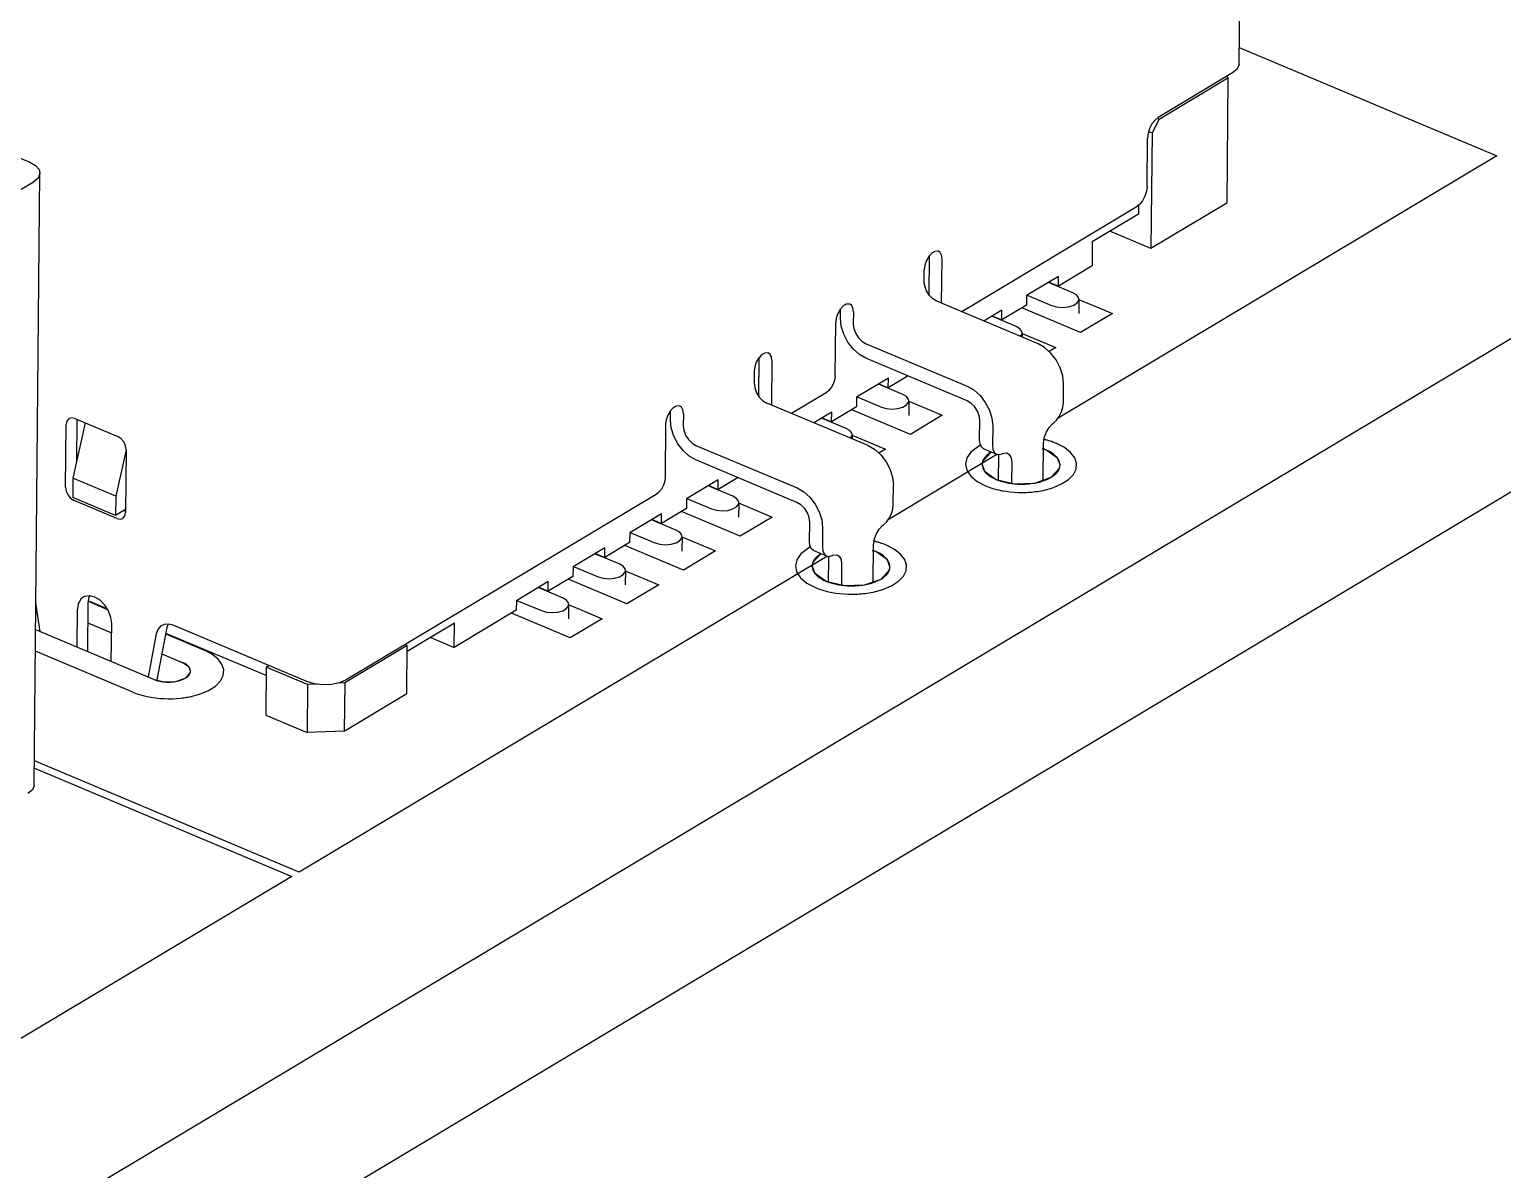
# Model space of a CAD drawing. Header units: millimetres. Extents: x 0 to 841, y 0 to 594.
# Drawn here: x 597.14 to 603.76, y 198.91 to 204.03 of the extents above; entities that cross this region are included whole.
import ezdxf

# ---------------------------------------------------------------- set-up
doc = ezdxf.new("R2010")
doc.units = ezdxf.units.MM
doc.header["$LTSCALE"] = 46.255
doc.layers.add('ASSEM_MEM', color=7, linetype='CONTINUOUS')

msp = doc.modelspace()

# ---------------------------------------------------------------- linework, layer by layer
at = {"layer": 'ASSEM_MEM', "color": 7, "linetype": 'CONTINUOUS'}
for p, q in [((589.9493, 194.3586), (643.4615, 226.3663)), ((589.9429, 193.6658), (643.4551, 225.6735)), ((602.5803, 203.8771), (602.6058, 206.6265)), ((602.581, 203.9523), (603.7383, 203.4659)), ((602.5516, 203.8378), (602.2172, 203.6377)), ((602.2214, 203.6305), (602.5303, 203.8153)), ((602.5303, 203.8153), (602.5251, 203.2524)), ((602.5303, 203.8153), (602.5287, 203.824)), ((602.2214, 203.6305), (602.1891, 203.5681)), ((602.2127, 203.6341), (602.2214, 203.6305)), ((602.1668, 203.3277), (602.1688, 203.5442)), ((602.1741, 203.5744), (602.1891, 203.5681)), ((602.1891, 203.5681), (602.1843, 203.0485)), ((596.973, 203.5089), (597.1455, 203.4364)), ((603.7383, 203.4659), (601.7671, 202.2868)), ((596.7481, 203.1006), (597.1622, 203.3483)), ((597.1654, 200.6382), (597.1909, 203.3876)), ((602.1184, 203.2342), (601.3336, 202.7647)), ((602.1277, 203.2027), (601.9206, 203.0789)), ((602.128, 203.242), (602.1277, 203.2027)), ((602.5251, 203.2524), (602.1843, 203.0485)), ((601.9206, 203.0789), (601.9196, 202.9706)), ((602.1843, 203.0485), (601.9996, 203.1261)), ((601.1873, 203.0151), (601.1856, 203.0132)), ((601.1873, 203.0151), (601.1857, 202.8425)), ((601.2433, 202.8027), (601.2452, 203.0025)), ((601.1651, 202.9008), (601.1656, 202.9549)), ((601.9196, 202.9706), (601.7683, 202.8802)), ((601.7687, 202.9234), (601.6254, 202.8377)), ((601.8333, 202.8503), (601.7235, 202.8964)), ((601.7261, 202.8979), (601.7683, 202.8802)), ((601.7683, 202.8802), (601.7687, 202.9234)), ((601.677, 202.6204), (601.2223, 202.8115)), ((601.6254, 202.8377), (601.625, 202.7944)), ((601.6279, 202.8392), (601.7377, 202.7931)), ((601.8605, 202.821), (601.8599, 202.756)), ((601.86, 202.8199), (602.0109, 202.7565)), ((600.7887, 202.7345), (600.7891, 202.777)), ((600.847, 202.7644), (600.8465, 202.7102)), ((601.5139, 202.771), (601.4333, 202.7228)), ((601.5785, 202.6978), (601.4687, 202.744)), ((601.4712, 202.7455), (601.5135, 202.7277)), ((601.625, 202.7944), (601.5135, 202.7277)), ((601.5135, 202.7277), (601.5139, 202.771)), ((601.8676, 202.6707), (601.6037, 202.7817)), ((602.0109, 202.7565), (601.8676, 202.6707)), ((600.7652, 202.4786), (600.7674, 202.7167)), ((600.9037, 202.621), (601.3585, 202.4299)), ((601.6052, 202.6675), (601.7561, 202.604)), ((601.6057, 202.6686), (601.6055, 202.6504)), ((601.7561, 202.604), (601.7262, 202.5862)), ((600.4228, 202.5579), (600.4211, 202.5559)), ((600.4212, 202.3852), (600.4228, 202.5579)), ((600.4807, 202.5453), (600.4789, 202.3454)), ((601.3579, 202.3649), (600.9031, 202.556)), ((600.4011, 202.4976), (600.4006, 202.4435)), ((601.093, 202.4762), (601.0039, 202.4229)), ((601.0043, 202.4662), (600.8609, 202.3805)), ((601.0688, 202.393), (600.959, 202.4391)), ((600.9616, 202.4407), (601.0039, 202.4229)), ((601.0039, 202.4229), (601.0043, 202.4662)), ((601.7906, 202.3553), (601.7914, 202.4419)), ((600.9126, 202.1631), (600.4578, 202.3543)), ((600.7249, 202.4007), (600.5691, 202.3075)), ((600.8609, 202.3805), (600.8605, 202.3372)), ((600.8635, 202.382), (600.9733, 202.3358)), ((601.096, 202.3637), (601.0954, 202.2988)), ((601.0956, 202.3626), (601.2465, 202.2992)), ((597.3476, 202.2845), (597.5403, 202.2035)), ((597.3564, 202.2808), (597.3546, 202.0879)), ((600.0243, 202.2773), (600.0247, 202.3197)), ((600.0826, 202.3071), (600.0821, 202.253)), ((600.7495, 202.3138), (600.6688, 202.2656)), ((600.814, 202.2406), (600.7042, 202.2867)), ((600.7068, 202.2883), (600.7491, 202.2705)), ((600.8605, 202.3372), (600.7491, 202.2705)), ((600.7491, 202.2705), (600.7495, 202.3138)), ((601.1031, 202.2135), (600.8392, 202.3244)), ((601.2465, 202.2992), (601.1031, 202.2135)), ((601.4143, 202.1891), (601.4151, 202.2757)), ((597.306, 201.976), (597.3086, 202.2574)), ((597.3939, 202.265), (597.3387, 202.0166)), ((600.0029, 202.2595), (600.0007, 202.0213)), ((600.8408, 202.2102), (600.9916, 202.1468)), ((600.8412, 202.2113), (600.8411, 202.1932)), ((601.4729, 202.2514), (601.4721, 202.1648)), ((601.7423, 202.2614), (601.7462, 202.2644)), ((597.5777, 202.1442), (597.5314, 201.9356)), ((597.5784, 202.144), (597.5758, 201.8626)), ((600.1393, 202.1637), (600.594, 201.9726)), ((600.9916, 202.1468), (600.9618, 202.1289)), ((601.4113, 202.1603), (601.4047, 202.1563)), ((601.4191, 202.1646), (601.4113, 202.1603)), ((601.433, 202.1485), (601.4908, 202.1242)), ((601.7121, 202.144), (601.6958, 202.1479)), ((601.7003, 202.0084), (601.7018, 202.1735)), ((601.7064, 202.1463), (601.7016, 202.1481)), ((601.7121, 202.144), (601.7064, 202.1463)), ((600.5934, 201.9077), (600.1387, 202.0988)), ((601.492, 202.1223), (601.0026, 201.8295)), ((601.4257, 202.0788), (601.4367, 202.0479)), ((601.4665, 202.1345), (601.4635, 202.1326)), ((601.5007, 202.112), (601.4993, 202.1228)), ((601.4997, 202.0106), (601.5007, 202.112)), ((601.5153, 202.1263), (601.5192, 202.1279)), ((601.5585, 202.0877), (601.5576, 201.9945)), ((597.3387, 202.0166), (597.3379, 201.93)), ((597.5314, 201.9356), (597.3387, 202.0166)), ((600.2398, 202.0089), (600.0965, 201.9232)), ((600.3286, 202.019), (600.2394, 201.9656)), ((600.2394, 201.9656), (600.2398, 202.0089)), ((601.4367, 202.0479), (601.4892, 202.0107)), ((601.4892, 202.0107), (601.4997, 202.0066)), ((601.6617, 201.9949), (601.7355, 202.0207)), ((599.9604, 201.9434), (598.5669, 201.1099)), ((600.3044, 201.9358), (600.1946, 201.9819)), ((600.1971, 201.9834), (600.2394, 201.9656)), ((601.0262, 201.898), (601.027, 201.9846)), ((601.606, 201.9523), (601.6165, 201.9525)), ((597.3297, 201.9257), (597.3442, 201.9165)), ((597.5306, 201.849), (597.3379, 201.93)), ((597.5368, 201.8355), (597.3442, 201.9165)), ((597.5314, 201.9356), (597.5306, 201.849)), ((597.5759, 201.8761), (597.5306, 201.849)), ((600.0961, 201.8799), (599.9846, 201.8132)), ((600.0965, 201.9232), (600.0961, 201.8799)), ((600.099, 201.9247), (600.2088, 201.8786)), ((600.3316, 201.9065), (600.331, 201.8415)), ((600.3311, 201.9054), (600.482, 201.842)), ((597.5677, 201.8712), (597.5758, 201.8678)), ((599.985, 201.8565), (599.8417, 201.7708)), ((600.0495, 201.7833), (599.9398, 201.8295)), ((599.9423, 201.831), (599.9846, 201.8132)), ((599.9846, 201.8132), (599.985, 201.8565)), ((600.3387, 201.7562), (600.0747, 201.8671)), ((600.482, 201.842), (600.3387, 201.7562)), ((600.6498, 201.7318), (600.6506, 201.8184)), ((599.8417, 201.7708), (599.8413, 201.7275)), ((599.8442, 201.7723), (599.954, 201.7262)), ((600.0768, 201.7541), (600.0762, 201.6891)), ((600.0763, 201.753), (600.2272, 201.6895)), ((600.7084, 201.7941), (600.7076, 201.7075)), ((600.9778, 201.8041), (600.9818, 201.8071)), ((599.7302, 201.7041), (599.5868, 201.6184)), ((599.7947, 201.6309), (599.6849, 201.6771)), ((599.6875, 201.6786), (599.7298, 201.6608)), ((599.8413, 201.7275), (599.7298, 201.6608)), ((599.7298, 201.6608), (599.7302, 201.7041)), ((600.0838, 201.6038), (599.8199, 201.7147)), ((600.2272, 201.6895), (600.0838, 201.6038)), ((600.6469, 201.7031), (600.6402, 201.6991)), ((600.6547, 201.7073), (600.6469, 201.7031)), ((600.6686, 201.6913), (600.7264, 201.667)), ((600.702, 201.6772), (600.699, 201.6754)), ((600.9477, 201.6868), (600.9313, 201.6906)), ((600.9358, 201.5511), (600.9374, 201.7162)), ((600.9419, 201.6891), (600.9372, 201.6909)), ((600.9477, 201.6868), (600.9419, 201.6891)), ((600.7275, 201.665), (598.3553, 200.2461)), ((599.5868, 201.6184), (599.5864, 201.5751)), ((599.5894, 201.6199), (599.6992, 201.5738)), ((600.6612, 201.6216), (600.6722, 201.5907)), ((600.7362, 201.6548), (600.7348, 201.6656)), ((600.7353, 201.5533), (600.7362, 201.6548)), ((600.7508, 201.669), (600.7548, 201.6707)), ((600.794, 201.6305), (600.7932, 201.5373)), ((599.4754, 201.5517), (599.332, 201.466)), ((599.5864, 201.5751), (599.475, 201.5084)), ((599.475, 201.5084), (599.4754, 201.5517)), ((599.829, 201.4514), (599.5651, 201.5623)), ((599.8219, 201.6016), (599.8213, 201.5367)), ((599.8215, 201.6005), (599.9724, 201.5371)), ((600.6722, 201.5907), (600.7247, 201.5534)), ((600.7247, 201.5534), (600.7352, 201.5493)), ((600.8973, 201.5377), (600.9711, 201.5634)), ((597.4106, 201.4811), (597.4067, 201.4564)), ((597.4142, 201.4874), (597.4106, 201.4811)), ((599.5399, 201.4785), (599.4301, 201.5246)), ((599.4327, 201.5262), (599.475, 201.5084)), ((599.9724, 201.5371), (599.829, 201.4514)), ((600.8415, 201.4951), (600.852, 201.4952)), ((597.1919, 201.327), (597.1729, 201.4557)), ((597.3574, 201.2575), (597.359, 201.4278)), ((597.4067, 201.4564), (597.4047, 201.2376)), ((597.4078, 201.4634), (597.4944, 201.427)), ((597.4924, 201.4301), (597.4082, 201.4655)), ((599.3316, 201.4227), (599.0529, 201.256)), ((599.332, 201.466), (599.3316, 201.4227)), ((599.3346, 201.4675), (599.4443, 201.4213)), ((599.5671, 201.4492), (599.5665, 201.3843)), ((599.5667, 201.4481), (599.7175, 201.3847)), ((597.4059, 201.3669), (597.5127, 201.322)), ((597.5115, 201.1927), (597.5131, 201.363)), ((597.7614, 201.345), (597.7168, 201.1095)), ((597.7669, 201.3606), (597.7614, 201.345)), ((597.7901, 201.3553), (597.7692, 201.3608)), ((598.3909, 201.1027), (597.7901, 201.3553)), ((599.0539, 201.3642), (598.8415, 201.2372)), ((599.0529, 201.256), (599.0539, 201.3642)), ((599.5742, 201.299), (599.3103, 201.4099)), ((599.7175, 201.3847), (599.5742, 201.299)), ((597.7033, 201.1121), (597.1718, 201.3355)), ((597.7136, 201.3165), (597.677, 201.1232)), ((597.7205, 201.3361), (597.7136, 201.3165)), ((597.7561, 201.317), (597.9263, 201.2455)), ((598.2072, 201.1297), (597.7565, 201.3191)), ((598.9472, 201.3004), (599.0529, 201.256)), ((597.6078, 201.0549), (597.1709, 201.2385)), ((597.739, 201.2269), (597.8307, 201.1883)), ((598.8418, 201.2645), (598.5608, 201.0965)), ((598.8322, 201.2686), (598.8418, 201.2645)), ((598.8398, 201.0481), (598.8418, 201.2645)), ((598.2075, 201.1678), (598.2055, 200.9513)), ((598.2075, 201.1678), (598.2193, 201.1748)), ((598.3934, 201.0897), (598.2075, 201.1678)), ((597.7033, 201.1121), (597.7504, 201.101)), ((597.7033, 201.1121), (597.7066, 201.1108)), ((597.7442, 201.1017), (597.7503, 201.101)), ((598.3934, 201.0897), (598.3913, 200.8732)), ((598.4347, 201.0914), (598.3934, 201.0897)), ((598.5608, 201.0965), (598.528, 201.0952)), ((598.5608, 201.0965), (598.5588, 200.88)), ((597.7101, 201.0289), (597.7123, 201.0286)), ((598.5588, 200.88), (598.8398, 201.0481)), ((598.2055, 200.9513), (598.3913, 200.8732)), ((598.5588, 200.88), (598.3913, 200.8732)), ((597.1661, 200.7134), (598.3234, 200.227)), ((598.3553, 200.2461), (597.1664, 200.7458)), ((598.3234, 200.227), (596.3522, 199.0479))]:
    msp.add_line(p, q, dxfattribs=at)
for points in [[(602.5803, 203.8771), (602.58, 203.8734), (602.5714, 203.8543), (602.5516, 203.8378)], [(602.2172, 203.6377), (602.2026, 203.6259), (602.189, 203.6086), (602.1782, 203.5877), (602.1713, 203.5653), (602.1688, 203.5442)], [(597.1455, 203.4364), (597.1712, 203.4217), (597.1869, 203.4035), (597.1909, 203.3876)], [(597.1909, 203.3876), (597.1906, 203.3839), (597.182, 203.3648), (597.1622, 203.3483)], [(602.1668, 203.3277), (602.1643, 203.3065), (602.1574, 203.2842), (602.1465, 203.2633), (602.133, 203.246), (602.1184, 203.2342)], [(601.1856, 203.0132), (601.175, 202.9949), (601.168, 202.9743), (601.1656, 202.9549)], [(601.2296, 203.0363), (601.2258, 203.0375), (601.2128, 203.0361), (601.1989, 203.0278), (601.1873, 203.0151)], [(601.2452, 203.0025), (601.2431, 203.0193), (601.2363, 203.0316), (601.2296, 203.0363)], [(601.1884, 202.8381), (601.1757, 202.8581), (601.1676, 202.8798), (601.1651, 202.9008)], [(601.2223, 202.8115), (601.2047, 202.822), (601.1884, 202.8381)], [(601.7377, 202.7931), (601.7601, 202.7866), (601.7859, 202.7842), (601.8116, 202.7863), (601.8341, 202.7928), (601.8508, 202.8027), (601.8595, 202.815), (601.8605, 202.821)], [(601.8605, 202.821), (601.8592, 202.828), (601.85, 202.8403), (601.8333, 202.8503)], [(600.8007, 202.7896), (600.7876, 202.7753), (600.7769, 202.7567), (600.7699, 202.7362), (600.7674, 202.7167)], [(600.8314, 202.7982), (600.8276, 202.7993), (600.8146, 202.798), (600.8007, 202.7896)], [(600.847, 202.7644), (600.8449, 202.7811), (600.8382, 202.7935), (600.8314, 202.7982)], [(600.9031, 202.556), (600.8736, 202.5728), (600.8456, 202.5976), (600.8217, 202.6285), (600.8035, 202.6633), (600.7923, 202.6997), (600.7887, 202.7345)], [(600.8465, 202.7102), (600.8491, 202.6893), (600.8572, 202.6675), (600.87, 202.6476), (600.8862, 202.6315), (600.9037, 202.621)], [(601.6057, 202.6686), (601.6044, 202.6756), (601.5952, 202.6879), (601.5785, 202.6978)], [(601.5982, 202.6535), (601.6047, 202.6626), (601.6057, 202.6686)], [(601.7914, 202.4419), (601.7879, 202.4768), (601.7766, 202.5132), (601.7584, 202.548), (601.7345, 202.5789), (601.7066, 202.6036), (601.677, 202.6204)], [(600.4211, 202.5559), (600.4106, 202.5376), (600.4035, 202.5171), (600.4011, 202.4976)], [(600.4651, 202.5791), (600.4613, 202.5802), (600.4483, 202.5789), (600.4344, 202.5705), (600.4228, 202.5579)], [(600.4807, 202.5453), (600.4786, 202.562), (600.4718, 202.5744), (600.4651, 202.5791)], [(600.7652, 202.4786), (600.7631, 202.4609), (600.7573, 202.4423), (600.7483, 202.4249), (600.737, 202.4105), (600.7249, 202.4007)], [(600.4006, 202.4435), (600.4032, 202.4225), (600.4112, 202.4008)], [(601.3585, 202.4299), (601.3881, 202.4131), (601.416, 202.3883), (601.4399, 202.3574), (601.4581, 202.3226), (601.4694, 202.2862), (601.4729, 202.2514)], [(600.067, 202.3409), (600.0632, 202.3421), (600.0502, 202.3407), (600.0363, 202.3324)], [(600.0826, 202.3071), (600.0804, 202.3239), (600.0737, 202.3362), (600.067, 202.3409)], [(600.4112, 202.4008), (600.424, 202.3808), (600.4402, 202.3647), (600.4578, 202.3543)], [(600.9733, 202.3358), (600.9957, 202.3293), (601.0215, 202.3269), (601.0471, 202.3291), (601.0697, 202.3355), (601.0863, 202.3455), (601.095, 202.3577), (601.096, 202.3637)], [(601.096, 202.3637), (601.0948, 202.3708), (601.0856, 202.3831), (601.0688, 202.393)], [(601.4151, 202.2757), (601.4125, 202.2966), (601.4044, 202.3184), (601.3917, 202.3383), (601.3755, 202.3544), (601.3579, 202.3649)], [(601.7462, 202.2644), (601.7599, 202.2769), (601.7723, 202.294), (601.7821, 202.3141), (601.7884, 202.3353), (601.7906, 202.3553)], [(597.3215, 202.2841), (597.3202, 202.2833), (597.3116, 202.2725), (597.3086, 202.2574)], [(597.3476, 202.2845), (597.333, 202.2874), (597.3215, 202.2841)], [(600.0363, 202.3324), (600.0232, 202.3181), (600.0124, 202.2995), (600.0054, 202.2789), (600.0029, 202.2595)], [(600.1387, 202.0988), (600.1091, 202.1156), (600.0811, 202.1404), (600.0573, 202.1712), (600.0391, 202.206), (600.0278, 202.2424), (600.0243, 202.2773)], [(600.0821, 202.253), (600.0846, 202.232), (600.0927, 202.2102), (600.1055, 202.1903), (600.1217, 202.1742), (600.1393, 202.1637)], [(600.8412, 202.2113), (600.8399, 202.2184), (600.8308, 202.2307), (600.814, 202.2406)], [(600.8337, 202.1963), (600.8402, 202.2053), (600.8412, 202.2113)], [(601.7018, 202.1735), (601.7049, 202.1972), (601.7135, 202.2222), (601.7267, 202.2447), (601.7423, 202.2614)], [(597.5784, 202.144), (597.5757, 202.1615), (597.5674, 202.1794), (597.5547, 202.1943), (597.5403, 202.2035)], [(600.9126, 202.1631), (600.9421, 202.1463), (600.9701, 202.1215), (600.994, 202.0907), (601.0122, 202.0559), (601.0234, 202.0195), (601.027, 201.9846)], [(601.4047, 202.1563), (601.3755, 202.1333), (601.3572, 202.1075), (601.3507, 202.0799), (601.3563, 202.0526), (601.3741, 202.026), (601.4027, 202.0024), (601.4414, 201.9821)], [(601.433, 202.1485), (601.4317, 202.1491), (601.4221, 202.1577), (601.4162, 202.1715), (601.4143, 202.1891)], [(601.4721, 202.1648), (601.474, 202.1472), (601.48, 202.1333), (601.4895, 202.1248), (601.4908, 202.1242)], [(601.6999, 201.9619), (601.744, 201.9739), (601.7829, 201.9905), (601.8135, 202.0103), (601.8358, 202.0333), (601.8481, 202.0578), (601.8502, 202.0834), (601.8419, 202.1084), (601.8234, 202.1325), (601.7961, 202.154), (601.7599, 202.1726)], [(601.7256, 202.1848), (601.7225, 202.1857), (601.7187, 202.1867), (601.7156, 202.1876), (601.7117, 202.1886), (601.7078, 202.1896), (601.704, 202.1905)], [(601.7756, 202.0759), (601.7646, 202.1068), (601.7121, 202.144)], [(601.7756, 202.0758), (601.7739, 202.0886), (601.7684, 202.1012), (601.7593, 202.1132), (601.7468, 202.1245), (601.7311, 202.1348), (601.7121, 202.144)], [(601.7599, 202.1726), (601.7552, 202.1746), (601.7496, 202.1767), (601.7439, 202.1788), (601.7382, 202.1808), (601.7323, 202.1827), (601.7256, 202.1848)], [(601.4658, 202.134), (601.4281, 202.0931), (601.4257, 202.0788)], [(601.4439, 202.1173), (601.4386, 202.1115), (601.434, 202.1052), (601.4304, 202.0988), (601.4278, 202.0922), (601.4262, 202.0855), (601.4257, 202.0788)], [(601.4257, 202.0788), (601.4259, 202.0736), (601.4268, 202.0684), (601.4284, 202.0633), (601.4305, 202.0582), (601.4332, 202.0531), (601.4366, 202.048)], [(601.4635, 202.1326), (601.4598, 202.1302), (601.4562, 202.1278), (601.4529, 202.1252), (601.4497, 202.1227), (601.4467, 202.12), (601.4439, 202.1173)], [(601.4908, 202.1242), (601.5017, 202.1225), (601.5153, 202.1263)], [(601.5192, 202.1279), (601.5347, 202.1298), (601.5398, 202.1283)], [(601.5398, 202.1283), (601.5476, 202.1229), (601.5559, 202.108), (601.5585, 202.0877)], [(601.7355, 202.0207), (601.7732, 202.0616), (601.7756, 202.0759)], [(601.7732, 202.0616), (601.7739, 202.0637), (601.7745, 202.0661), (601.775, 202.0686), (601.7753, 202.071), (601.7756, 202.0734), (601.7756, 202.0758)], [(600.0007, 202.0213), (599.9987, 202.0037), (599.9929, 201.985), (599.9838, 201.9676), (599.9726, 201.9532), (599.9604, 201.9434)], [(601.4366, 202.048), (601.4425, 202.041), (601.4497, 202.0342), (601.4579, 202.0277), (601.4673, 202.0216), (601.4777, 202.0159), (601.4892, 202.0107)], [(601.4892, 202.0107), (601.5715, 201.9913), (601.6617, 201.9949)], [(601.7003, 202.0047), (601.7067, 202.007), (601.7129, 202.0094), (601.7189, 202.012), (601.7246, 202.0147), (601.7301, 202.0176), (601.7354, 202.0206)], [(601.7354, 202.0206), (601.7447, 202.0266), (601.7528, 202.033), (601.7597, 202.0398), (601.7655, 202.0468), (601.77, 202.0541), (601.7732, 202.0616)], [(597.306, 201.976), (597.3087, 201.9585), (597.317, 201.9406), (597.3297, 201.9257)], [(600.594, 201.9726), (600.6236, 201.9558), (600.6516, 201.931), (600.6755, 201.9002), (600.6937, 201.8654), (600.7049, 201.829), (600.7084, 201.7941)], [(601.4414, 201.9821), (601.4503, 201.9785), (601.4595, 201.9751), (601.469, 201.972), (601.4788, 201.969), (601.4888, 201.9663), (601.4993, 201.9638)], [(601.4993, 201.9638), (601.5155, 201.9604), (601.5329, 201.9575), (601.5507, 201.9552), (601.5688, 201.9536), (601.587, 201.9526), (601.606, 201.9523)], [(601.4997, 202.0066), (601.5104, 202.003), (601.5217, 201.9998), (601.5339, 201.9969), (601.5459, 201.9946), (601.5582, 201.9927), (601.5714, 201.9913)], [(601.5714, 201.9913), (601.5781, 201.9907), (601.5847, 201.9903), (601.5914, 201.99), (601.5981, 201.9899), (601.6049, 201.9898), (601.6117, 201.9899)], [(601.6117, 201.9899), (601.6196, 201.9902), (601.6281, 201.9907), (601.6365, 201.9914), (601.6448, 201.9924), (601.6531, 201.9935), (601.6617, 201.9949)], [(601.6165, 201.9525), (601.6217, 201.9526), (601.6269, 201.9528), (601.6321, 201.9531), (601.6373, 201.9534), (601.6425, 201.9538), (601.6476, 201.9542)], [(601.6476, 201.9542), (601.6562, 201.9551), (601.6646, 201.956), (601.6739, 201.9573), (601.6822, 201.9586), (601.6912, 201.9602), (601.6999, 201.9619)], [(601.6617, 201.9949), (601.668, 201.9961), (601.6747, 201.9975), (601.6813, 201.9991), (601.6877, 202.0008), (601.694, 202.0027), (601.7003, 202.0047)], [(600.2088, 201.8786), (600.2312, 201.8721), (600.257, 201.8697), (600.2827, 201.8718), (600.3052, 201.8783), (600.3218, 201.8882), (600.3306, 201.9005), (600.3316, 201.9065)], [(600.3316, 201.9065), (600.3303, 201.9135), (600.3211, 201.9258), (600.3044, 201.9358)], [(600.6506, 201.8184), (600.6481, 201.8394), (600.64, 201.8612), (600.6272, 201.8811), (600.611, 201.8972), (600.5934, 201.9077)], [(600.9818, 201.8071), (600.9954, 201.8196), (601.0079, 201.8368), (601.0177, 201.8569), (601.024, 201.878), (601.0262, 201.898)], [(597.5368, 201.8355), (597.5514, 201.8326), (597.5629, 201.8359)], [(597.5629, 201.8359), (597.5642, 201.8367), (597.5728, 201.8475), (597.5758, 201.8626)], [(599.954, 201.7262), (599.9764, 201.7196), (600.0022, 201.7172), (600.0279, 201.7194), (600.0504, 201.7259), (600.067, 201.7358), (600.0757, 201.7481), (600.0768, 201.7541)], [(600.0768, 201.7541), (600.0755, 201.7611), (600.0663, 201.7734), (600.0495, 201.7833)], [(600.9374, 201.7162), (600.9404, 201.74), (600.9491, 201.765), (600.9623, 201.7874), (600.9778, 201.8041)], [(600.6402, 201.6991), (600.6111, 201.676), (600.5928, 201.6503), (600.5862, 201.6227), (600.5919, 201.5953), (600.6097, 201.5688), (600.6382, 201.5451), (600.6769, 201.5248)], [(600.6686, 201.6913), (600.6672, 201.6919), (600.6577, 201.7004), (600.6517, 201.7143), (600.6498, 201.7318)], [(600.7013, 201.6768), (600.6636, 201.6359), (600.6612, 201.6216)], [(600.7076, 201.7075), (600.7095, 201.6899), (600.7155, 201.6761), (600.725, 201.6676), (600.7264, 201.667)], [(600.9354, 201.5047), (600.9795, 201.5167), (601.0184, 201.5332), (601.0491, 201.5531), (601.0714, 201.5761), (601.0836, 201.6005), (601.0857, 201.6262), (601.0775, 201.6512), (601.059, 201.6753), (601.0316, 201.6967), (600.9955, 201.7154)], [(600.9611, 201.7275), (600.9581, 201.7284), (600.9542, 201.7295), (600.9511, 201.7303), (600.9472, 201.7313), (600.9433, 201.7323), (600.9396, 201.7332)], [(601.0112, 201.6186), (601.0002, 201.6495), (600.9477, 201.6868)], [(601.0112, 201.6186), (601.0094, 201.6314), (601.0039, 201.6439), (600.9948, 201.656), (600.9823, 201.6672), (600.9667, 201.6775), (600.9477, 201.6868)], [(600.9955, 201.7154), (600.9907, 201.7173), (600.9852, 201.7195), (600.9795, 201.7215), (600.9737, 201.7235), (600.9678, 201.7255), (600.9611, 201.7275)], [(599.8219, 201.6016), (599.8207, 201.6087), (599.8115, 201.621), (599.7947, 201.6309)], [(600.6794, 201.6601), (600.6741, 201.6543), (600.6696, 201.648), (600.6659, 201.6415), (600.6633, 201.635), (600.6618, 201.6283), (600.6612, 201.6215)], [(600.6612, 201.6215), (600.6615, 201.6163), (600.6624, 201.6112), (600.6639, 201.606), (600.666, 201.6009), (600.6687, 201.5959), (600.6721, 201.5908)], [(600.699, 201.6754), (600.6953, 201.673), (600.6918, 201.6705), (600.6884, 201.668), (600.6852, 201.6654), (600.6822, 201.6628), (600.6794, 201.6601)], [(600.7264, 201.667), (600.7373, 201.6652), (600.7508, 201.669)], [(600.7548, 201.6707), (600.7702, 201.6725), (600.7753, 201.671)], [(600.7753, 201.671), (600.7831, 201.6656), (600.7914, 201.6508), (600.794, 201.6305)], [(600.9711, 201.5634), (601.0088, 201.6043), (601.0112, 201.6186)], [(601.0088, 201.6043), (601.0094, 201.6065), (601.01, 201.6089), (601.0105, 201.6113), (601.0109, 201.6137), (601.0111, 201.6162), (601.0112, 201.6186)], [(599.6992, 201.5738), (599.7216, 201.5672), (599.7474, 201.5648), (599.773, 201.567), (599.7956, 201.5734), (599.8122, 201.5834), (599.8209, 201.5956), (599.8219, 201.6016)], [(600.6721, 201.5908), (600.6781, 201.5837), (600.6852, 201.5769), (600.6935, 201.5704), (600.7028, 201.5644), (600.7132, 201.5587), (600.7247, 201.5534)], [(600.7247, 201.5534), (600.8071, 201.534), (600.8973, 201.5377)], [(600.7352, 201.5493), (600.746, 201.5457), (600.7572, 201.5426), (600.7694, 201.5397), (600.7814, 201.5374), (600.7938, 201.5355), (600.8069, 201.534)], [(600.8973, 201.5377), (600.9035, 201.5388), (600.9102, 201.5403), (600.9168, 201.5419), (600.9232, 201.5436), (600.9295, 201.5454), (600.9358, 201.5475)], [(600.9358, 201.5475), (600.9422, 201.5497), (600.9484, 201.5522), (600.9544, 201.5548), (600.9601, 201.5575), (600.9656, 201.5603), (600.971, 201.5634)], [(600.971, 201.5634), (600.9802, 201.5694), (600.9883, 201.5758), (600.9953, 201.5825), (601.001, 201.5896), (601.0055, 201.5968), (601.0088, 201.6043)], [(597.3847, 201.4812), (597.3739, 201.4722), (597.3628, 201.4525), (597.359, 201.4278)], [(597.4368, 201.482), (597.4128, 201.4878), (597.3912, 201.4844), (597.3847, 201.4812)], [(597.499, 201.4197), (597.4821, 201.4462), (597.4607, 201.4677), (597.4368, 201.482)], [(599.5671, 201.4492), (599.5659, 201.4563), (599.5567, 201.4686), (599.5399, 201.4785)], [(600.6769, 201.5248), (600.6858, 201.5213), (600.6951, 201.5179), (600.7046, 201.5147), (600.7143, 201.5118), (600.7244, 201.5091), (600.7348, 201.5065)], [(600.7348, 201.5065), (600.751, 201.5031), (600.7685, 201.5002), (600.7863, 201.4979), (600.8043, 201.4963), (600.8226, 201.4954), (600.8415, 201.4951)], [(600.8069, 201.534), (600.8136, 201.5335), (600.8203, 201.5331), (600.827, 201.5328), (600.8337, 201.5326), (600.8404, 201.5326), (600.8473, 201.5327)], [(600.8473, 201.5327), (600.8552, 201.533), (600.8636, 201.5335), (600.8721, 201.5342), (600.8804, 201.5351), (600.8886, 201.5362), (600.8973, 201.5377)], [(600.852, 201.4952), (600.8572, 201.4954), (600.8624, 201.4956), (600.8676, 201.4958), (600.8728, 201.4962), (600.878, 201.4965), (600.8832, 201.497)], [(600.8832, 201.497), (600.8917, 201.4978), (600.9002, 201.4988), (600.9094, 201.5), (600.9177, 201.5013), (600.9267, 201.5029), (600.9354, 201.5047)], [(597.5131, 201.363), (597.5097, 201.3908), (597.499, 201.4197)], [(599.4443, 201.4213), (599.4668, 201.4148), (599.4925, 201.4124), (599.5182, 201.4146), (599.5407, 201.421), (599.5574, 201.431), (599.5661, 201.4432), (599.5671, 201.4492)], [(597.7379, 201.3545), (597.7328, 201.3509), (597.7205, 201.3361)], [(597.7692, 201.3608), (597.7494, 201.3594), (597.7379, 201.3545)], [(597.864, 201.0343), (597.9084, 201.0461), (597.9476, 201.0625), (597.9791, 201.0825), (598.0017, 201.1055), (598.0142, 201.1298), (598.0166, 201.1555), (598.0085, 201.1809), (597.9901, 201.2051), (597.9623, 201.2269), (597.9263, 201.2455)], [(597.7504, 201.101), (597.8019, 201.1031), (597.8441, 201.1178), (597.8656, 201.1412), (597.867, 201.1494)], [(597.867, 201.1494), (597.8607, 201.167), (597.8307, 201.1883)], [(597.867, 201.1493), (597.866, 201.1566), (597.8629, 201.1638), (597.8577, 201.1707), (597.8505, 201.1771), (597.8416, 201.183), (597.8307, 201.1883)], [(597.8656, 201.1412), (597.866, 201.1424), (597.8664, 201.1438), (597.8667, 201.1452), (597.8669, 201.1466), (597.867, 201.148), (597.867, 201.1493)], [(597.7066, 201.1108), (597.708, 201.1102), (597.7097, 201.1096), (597.7112, 201.1091), (597.7129, 201.1085), (597.7147, 201.108), (597.7164, 201.1074)], [(597.7164, 201.1074), (597.7207, 201.1062), (597.7251, 201.1051), (597.7299, 201.104), (597.7344, 201.1031), (597.7391, 201.1024), (597.7442, 201.1017)], [(597.7503, 201.101), (597.759, 201.1004), (597.7677, 201.1002), (597.7764, 201.1003), (597.7851, 201.1009), (597.7936, 201.1018), (597.8019, 201.1031)], [(597.8019, 201.1031), (597.8097, 201.1047), (597.8174, 201.1066), (597.8247, 201.1089), (597.8316, 201.1116), (597.838, 201.1145), (597.8441, 201.1178)], [(597.8441, 201.1178), (597.8493, 201.1212), (597.854, 201.1249), (597.8579, 201.1287), (597.8612, 201.1328), (597.8638, 201.1369), (597.8656, 201.1412)], [(598.5669, 201.1099), (598.5378, 201.0972), (598.5017, 201.0896), (598.4626, 201.088), (598.4242, 201.0926), (598.3909, 201.1027)], [(597.6078, 201.0549), (597.6223, 201.0493), (597.6384, 201.0439), (597.6552, 201.0392), (597.6727, 201.0351), (597.6907, 201.0317), (597.7101, 201.0289)], [(597.7123, 201.0286), (597.7303, 201.0268), (597.7494, 201.0256), (597.7677, 201.0252), (597.7869, 201.0254), (597.8051, 201.0264), (597.8242, 201.0281)], [(597.8242, 201.0281), (597.8302, 201.0288), (597.8369, 201.0297), (597.8436, 201.0306), (597.8502, 201.0317), (597.8567, 201.0329), (597.864, 201.0343)], [(597.1654, 200.6383), (597.1651, 200.6346), (597.1565, 200.6154), (597.1367, 200.5989)]]:
    msp.add_lwpolyline(points, dxfattribs=at)

doc.saveas('drawing.dxf')
